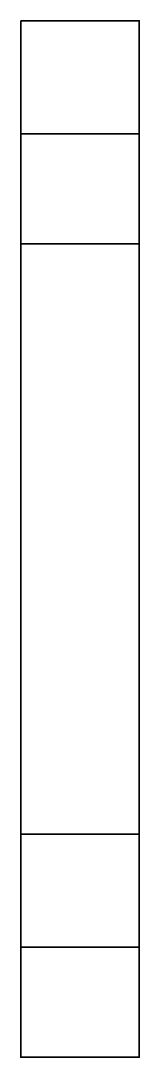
# Model space of a CAD drawing. Header units: inches. Extents: x -0.1 to 8.9, y -79.7 to -0.7.
import ezdxf

# ---------------------------------------------------------------- set-up
doc = ezdxf.new("R2010")
doc.units = ezdxf.units.IN
doc.header["$MEASUREMENT"] = 0
doc.layers.add('Layer 1', color=7, linetype='Continuous')

# ---------------------------------------------------------------- blocks, each defined once
blk = doc.blocks.new('block 4')
at = {"layer": 'Layer 1', "lineweight": 0}
blk.add_lwpolyline([(94.449, 0), (94.449, -79), (103.448, -79), (103.448, 0), (94.449, 0)], dxfattribs=at)
blk = doc.blocks.new('block 5')
at = {"layer": 'Layer 1', "color": 7, "lineweight": 35}
blk.add_lwpolyline([(94.449, 0), (94.449, -79), (103.448, -79), (103.448, 0), (94.449, 0)], dxfattribs=at)
blk = doc.blocks.new('block 3')
at = {"layer": 'Layer 1'}
for name in ['block 4', 'block 5']:
    blk.add_blockref(name, (0, 0), dxfattribs=at)
blk = doc.blocks.new('block 2')
at = {"layer": 'Layer 1', "color": 7, "lineweight": 35}
blk.add_lwpolyline([(103.447, -62), (94.449, -62), (94.449, -17), (103.447, -17), (103.447, -62)], dxfattribs=at)
at = {"layer": 'Layer 1'}
blk.add_blockref('block 3', (0, 0), dxfattribs=at)

msp = doc.modelspace()

# ---------------------------------------------------------------- linework, layer by layer
at = {"layer": 'Layer 1', "color": 7, "lineweight": 35}
for points in [[(8.892, -9.351), (4.838, -9.351), (-0.107, -9.351)], [(-0.095, -71.351), (8.893, -71.351)]]:
    msp.add_lwpolyline(points, dxfattribs=at)

# ---------------------------------------------------------------- block references
at = {"layer": 'Layer 1'}
msp.add_blockref('block 2', (-94.556, -0.743), dxfattribs=at)

doc.saveas('drawing.dxf')
